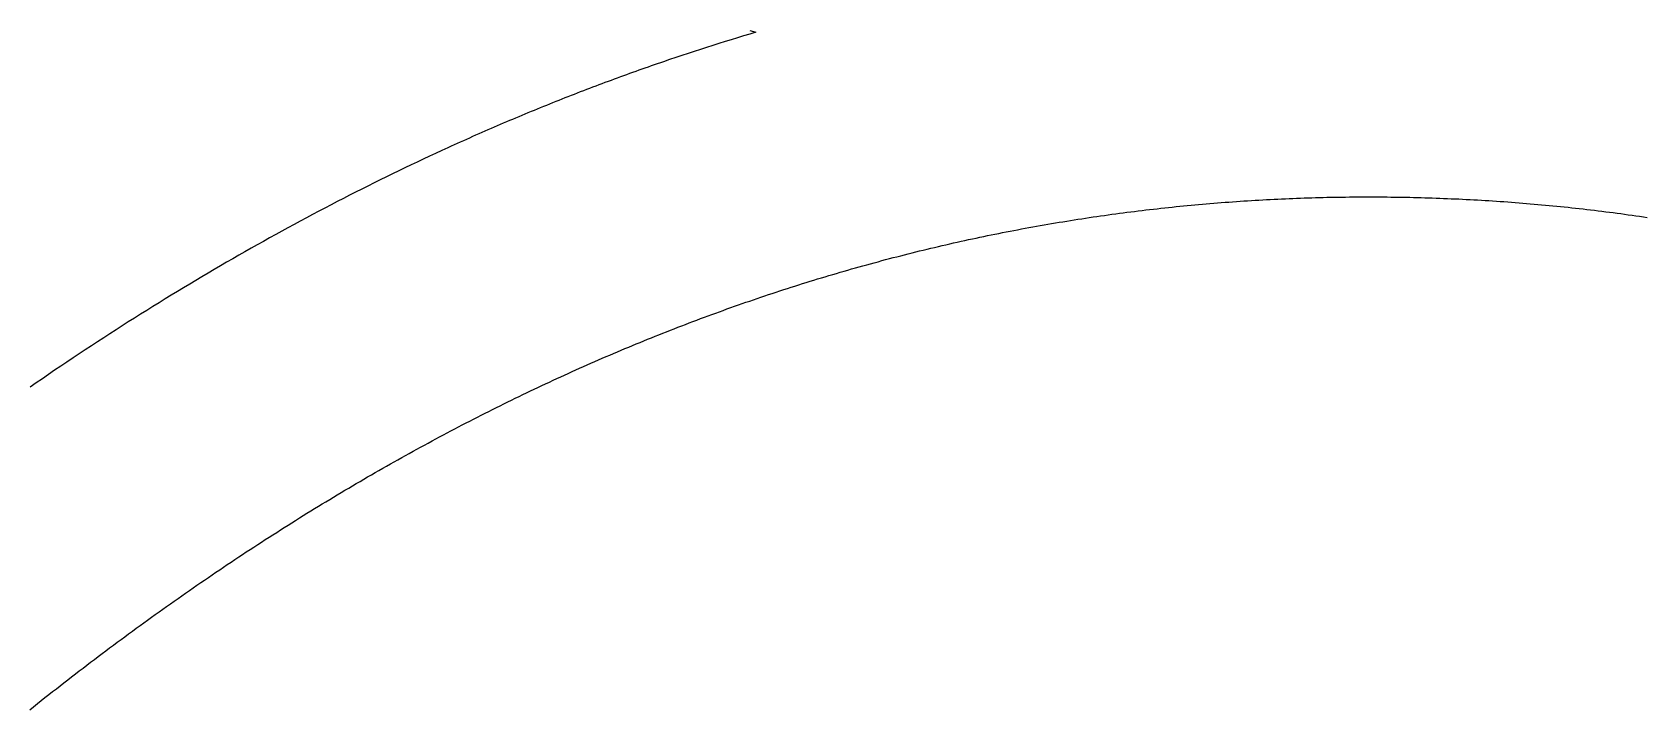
# Model space of a CAD drawing. Extents: x 1245 to 1830, y 1052 to 1456.
# Drawn here: x 1654.52 to 1691.72, y 1087.96 to 1103.58 of the extents above; entities that cross this region are included whole.
import ezdxf

# ---------------------------------------------------------------- set-up
doc = ezdxf.new("R2010")
doc.units = 0
doc.layers.add('color#3f3f3fff', color=1, linetype='CONTINUOUS')

msp = doc.modelspace()

# ---------------------------------------------------------------- linework, layer by layer
at = {"layer": 'color#3f3f3fff'}
for points in [[(1671.064, 1103.621), (1671.206, 1103.579), (1671.064, 1103.537), (1670.922, 1103.494), (1670.78, 1103.451), (1670.638, 1103.408), (1670.496, 1103.364), (1670.353, 1103.32), (1670.211, 1103.275), (1670.069, 1103.23), (1669.927, 1103.184), (1669.785, 1103.138), (1669.643, 1103.091), (1669.501, 1103.044), (1669.359, 1102.997), (1669.217, 1102.949), (1669.075, 1102.9), (1669.004, 1102.876), (1668.932, 1102.851), (1668.861, 1102.827), (1668.79, 1102.802), (1668.719, 1102.777), (1668.648, 1102.752), (1668.577, 1102.727), (1668.506, 1102.702), (1668.435, 1102.677), (1668.364, 1102.651), (1668.293, 1102.626), (1668.222, 1102.6), (1668.151, 1102.574), (1668.08, 1102.549), (1668.009, 1102.523), (1667.938, 1102.496), (1667.867, 1102.47), (1667.796, 1102.444), (1667.725, 1102.418), (1667.654, 1102.391), (1667.583, 1102.364), (1667.512, 1102.338), (1667.441, 1102.311), (1667.37, 1102.284), (1667.299, 1102.257), (1667.228, 1102.229), (1667.157, 1102.202), (1667.086, 1102.174), (1667.015, 1102.147), (1666.944, 1102.119), (1666.873, 1102.091), (1666.802, 1102.064), (1666.731, 1102.035), (1666.66, 1102.007), (1666.589, 1101.979), (1666.518, 1101.951), (1666.447, 1101.922), (1666.376, 1101.894), (1666.305, 1101.865), (1666.234, 1101.836), (1666.163, 1101.807), (1666.092, 1101.778), (1666.021, 1101.749), (1665.95, 1101.719), (1665.879, 1101.69), (1665.808, 1101.66), (1665.737, 1101.631), (1665.666, 1101.601), (1665.595, 1101.571), (1665.524, 1101.541), (1665.453, 1101.511), (1665.382, 1101.481), (1665.311, 1101.45), (1665.24, 1101.42), (1665.169, 1101.389), (1665.098, 1101.359), (1665.027, 1101.328), (1664.956, 1101.297), (1664.885, 1101.266), (1664.814, 1101.235), (1664.743, 1101.203), (1664.672, 1101.172), (1664.602, 1101.14), (1664.531, 1101.109), (1664.46, 1101.077), (1664.389, 1101.045), (1664.318, 1101.013), (1664.247, 1100.981), (1664.176, 1100.949), (1664.105, 1100.916), (1664.034, 1100.884), (1663.963, 1100.851), (1663.821, 1100.786), (1663.679, 1100.72), (1663.537, 1100.653), (1663.395, 1100.587), (1663.254, 1100.519), (1663.112, 1100.451), (1662.97, 1100.383), (1662.828, 1100.314), (1662.686, 1100.245), (1662.544, 1100.175), (1662.402, 1100.105), (1662.261, 1100.034), (1662.119, 1099.963), (1661.977, 1099.891), (1661.835, 1099.819), (1661.693, 1099.746), (1661.552, 1099.673), (1661.41, 1099.6), (1661.268, 1099.526), (1661.126, 1099.451), (1660.984, 1099.376), (1660.843, 1099.3), (1660.701, 1099.224), (1660.559, 1099.148), (1660.417, 1099.071), (1660.276, 1098.994), (1660.134, 1098.916), (1659.992, 1098.837), (1659.851, 1098.758), (1659.709, 1098.679), (1659.567, 1098.599), (1659.425, 1098.519), (1659.284, 1098.438), (1659.142, 1098.356), (1659, 1098.275), (1658.859, 1098.192), (1658.717, 1098.11), (1658.575, 1098.026), (1658.434, 1097.942), (1658.292, 1097.858), (1658.151, 1097.773), (1658.009, 1097.688), (1657.867, 1097.602), (1657.726, 1097.516), (1657.584, 1097.43), (1657.443, 1097.342), (1657.301, 1097.255), (1657.159, 1097.166), (1657.018, 1097.078), (1656.876, 1096.988), (1656.735, 1096.899), (1656.593, 1096.809), (1656.452, 1096.718), (1656.31, 1096.627), (1656.169, 1096.535), (1656.027, 1096.443), (1655.886, 1096.35), (1655.744, 1096.257), (1655.603, 1096.163), (1655.461, 1096.069), (1655.32, 1095.975), (1655.178, 1095.879), (1655.037, 1095.784), (1654.895, 1095.688), (1654.754, 1095.591), (1654.612, 1095.494), (1654.471, 1095.396)], [(1654.463, 1087.958), (1654.551, 1088.028), (1654.638, 1088.098), (1654.726, 1088.167), (1654.814, 1088.237), (1654.901, 1088.306), (1654.989, 1088.375), (1655.077, 1088.443), (1655.165, 1088.512), (1655.252, 1088.58), (1655.34, 1088.648), (1655.428, 1088.716), (1655.515, 1088.784), (1655.603, 1088.851), (1655.691, 1088.918), (1655.778, 1088.985), (1655.866, 1089.052), (1655.953, 1089.118), (1656.041, 1089.185), (1656.129, 1089.251), (1656.216, 1089.316), (1656.304, 1089.382), (1656.392, 1089.447), (1656.479, 1089.512), (1656.567, 1089.577), (1656.654, 1089.642), (1656.742, 1089.707), (1656.83, 1089.771), (1656.917, 1089.835), (1657.005, 1089.899), (1657.092, 1089.962), (1657.18, 1090.026), (1657.268, 1090.089), (1657.355, 1090.152), (1657.443, 1090.214), (1657.53, 1090.277), (1657.618, 1090.339), (1657.705, 1090.401), (1657.793, 1090.463), (1657.881, 1090.524), (1657.968, 1090.586), (1658.056, 1090.647), (1658.143, 1090.708), (1658.231, 1090.768), (1658.318, 1090.829), (1658.406, 1090.889), (1658.493, 1090.949), (1658.581, 1091.009), (1658.668, 1091.069), (1658.756, 1091.128), (1658.843, 1091.187), (1658.931, 1091.246), (1659.018, 1091.305), (1659.106, 1091.363), (1659.193, 1091.422), (1659.281, 1091.48), (1659.368, 1091.537), (1659.456, 1091.595), (1659.543, 1091.652), (1659.631, 1091.71), (1659.718, 1091.767), (1659.806, 1091.823), (1659.893, 1091.88), (1659.981, 1091.936), (1660.068, 1091.992), (1660.156, 1092.048), (1660.243, 1092.104), (1660.33, 1092.159), (1660.418, 1092.215), (1660.505, 1092.27), (1660.593, 1092.324), (1660.68, 1092.379), (1660.768, 1092.433), (1660.855, 1092.488), (1660.942, 1092.542), (1661.03, 1092.595), (1661.117, 1092.649), (1661.205, 1092.702), (1661.292, 1092.755), (1661.379, 1092.808), (1661.467, 1092.861), (1661.554, 1092.913), (1661.642, 1092.965), (1661.729, 1093.017), (1661.816, 1093.069), (1661.904, 1093.121), (1661.991, 1093.172), (1662.079, 1093.223), (1662.166, 1093.274), (1662.253, 1093.325), (1662.341, 1093.375), (1662.428, 1093.426), (1662.515, 1093.476), (1662.603, 1093.526), (1662.69, 1093.575), (1662.777, 1093.625), (1662.865, 1093.674), (1662.952, 1093.723), (1663.039, 1093.772), (1663.127, 1093.821), (1663.214, 1093.869), (1663.301, 1093.917), (1663.389, 1093.965), (1663.476, 1094.013), (1663.563, 1094.061), (1663.651, 1094.108), (1663.738, 1094.155), (1663.825, 1094.202), (1663.913, 1094.249), (1664, 1094.295), (1664.087, 1094.342), (1664.174, 1094.388), (1664.262, 1094.434), (1664.349, 1094.479), (1664.436, 1094.525), (1664.524, 1094.57), (1664.611, 1094.615), (1664.698, 1094.66), (1664.785, 1094.704), (1664.873, 1094.749), (1664.96, 1094.793), (1665.047, 1094.837), (1665.135, 1094.881), (1665.222, 1094.925), (1665.309, 1094.968), (1665.396, 1095.011), (1665.484, 1095.054), (1665.571, 1095.097), (1665.658, 1095.139), (1665.745, 1095.182), (1665.832, 1095.224), (1665.92, 1095.266), (1666.007, 1095.308), (1666.094, 1095.349), (1666.181, 1095.391), (1666.269, 1095.432), (1666.356, 1095.473), (1666.443, 1095.513), (1666.53, 1095.554), (1666.617, 1095.594), (1666.705, 1095.634), (1666.792, 1095.674), (1666.879, 1095.714), (1666.966, 1095.753), (1667.054, 1095.793), (1667.141, 1095.832), (1667.228, 1095.87), (1667.315, 1095.909), (1667.402, 1095.948), (1667.489, 1095.986), (1667.577, 1096.024), (1667.664, 1096.062), (1667.751, 1096.099), (1667.838, 1096.137), (1667.925, 1096.174), (1668.013, 1096.211), (1668.1, 1096.248), (1668.187, 1096.285), (1668.274, 1096.321), (1668.361, 1096.357), (1668.448, 1096.393), (1668.535, 1096.429), (1668.623, 1096.465), (1668.71, 1096.5), (1668.797, 1096.536), (1668.884, 1096.571), (1668.971, 1096.606), (1669.058, 1096.64), (1669.145, 1096.675), (1669.233, 1096.709), (1669.32, 1096.743), (1669.407, 1096.777), (1669.494, 1096.81), (1669.581, 1096.844), (1669.668, 1096.877), (1669.755, 1096.91), (1669.842, 1096.943), (1669.93, 1096.976), (1670.017, 1097.008), (1670.104, 1097.04), (1670.191, 1097.072), (1670.278, 1097.104), (1670.365, 1097.136), (1670.452, 1097.167), (1670.539, 1097.199), (1670.626, 1097.23), (1670.714, 1097.261), (1670.801, 1097.291), (1670.888, 1097.322), (1670.975, 1097.352), (1671.062, 1097.382), (1671.149, 1097.412), (1671.236, 1097.442), (1671.323, 1097.471), (1671.41, 1097.501), (1671.497, 1097.53), (1671.584, 1097.559), (1671.671, 1097.587), (1671.758, 1097.616), (1671.846, 1097.644), (1671.933, 1097.672), (1672.02, 1097.7), (1672.107, 1097.728), (1672.194, 1097.755), (1672.281, 1097.783), (1672.368, 1097.81), (1672.455, 1097.837), (1672.542, 1097.864), (1672.629, 1097.89), (1672.716, 1097.917), (1672.803, 1097.943), (1672.89, 1097.969), (1672.977, 1097.995), (1673.064, 1098.02), (1673.151, 1098.046), (1673.238, 1098.071), (1673.325, 1098.096), (1673.412, 1098.121), (1673.499, 1098.146), (1673.587, 1098.17), (1673.674, 1098.194), (1673.761, 1098.218), (1673.848, 1098.242), (1673.935, 1098.266), (1674.022, 1098.289), (1674.109, 1098.313), (1674.196, 1098.336), (1674.283, 1098.359), (1674.37, 1098.382), (1674.457, 1098.404), (1674.544, 1098.427), (1674.631, 1098.449), (1674.718, 1098.471), (1674.805, 1098.492), (1674.892, 1098.514), (1674.979, 1098.536), (1675.066, 1098.557), (1675.153, 1098.578), (1675.24, 1098.599), (1675.327, 1098.619), (1675.414, 1098.64), (1675.501, 1098.66), (1675.588, 1098.68), (1675.675, 1098.7), (1675.762, 1098.72), (1675.849, 1098.739), (1675.936, 1098.759), (1676.023, 1098.778), (1676.11, 1098.797), (1676.197, 1098.816), (1676.284, 1098.834), (1676.371, 1098.853), (1676.458, 1098.871), (1676.545, 1098.889), (1676.632, 1098.907), (1676.718, 1098.925), (1676.805, 1098.942), (1676.892, 1098.959), (1676.979, 1098.976), (1677.066, 1098.993), (1677.153, 1099.01), (1677.24, 1099.027), (1677.327, 1099.043), (1677.414, 1099.059), (1677.501, 1099.075), (1677.588, 1099.091), (1677.675, 1099.107), (1677.762, 1099.122), (1677.849, 1099.138), (1677.936, 1099.153), (1678.023, 1099.168), (1678.11, 1099.182), (1678.197, 1099.197), (1678.284, 1099.211), (1678.371, 1099.225), (1678.458, 1099.239), (1678.545, 1099.253), (1678.632, 1099.267), (1678.719, 1099.28), (1678.806, 1099.294), (1678.892, 1099.307), (1678.979, 1099.32), (1679.066, 1099.332), (1679.153, 1099.345), (1679.24, 1099.357), (1679.327, 1099.369), (1679.414, 1099.381), (1679.501, 1099.393), (1679.588, 1099.405), (1679.675, 1099.416), (1679.762, 1099.428), (1679.849, 1099.439), (1679.936, 1099.45), (1680.023, 1099.46), (1680.11, 1099.471), (1680.197, 1099.481), (1680.283, 1099.492), (1680.37, 1099.502), (1680.457, 1099.511), (1680.544, 1099.521), (1680.631, 1099.531), (1680.718, 1099.54), (1680.805, 1099.549), (1680.892, 1099.558), (1680.979, 1099.567), (1681.066, 1099.575), (1681.153, 1099.584), (1681.24, 1099.592), (1681.327, 1099.6), (1681.413, 1099.608), (1681.5, 1099.616), (1681.587, 1099.623), (1681.674, 1099.631), (1681.761, 1099.638), (1681.848, 1099.645), (1681.935, 1099.652), (1682.022, 1099.658), (1682.109, 1099.665), (1682.196, 1099.671), (1682.283, 1099.677), (1682.37, 1099.683), (1682.456, 1099.689), (1682.543, 1099.695), (1682.63, 1099.7), (1682.717, 1099.705), (1682.804, 1099.71), (1682.891, 1099.715), (1682.978, 1099.72), (1683.065, 1099.725), (1683.152, 1099.729), (1683.239, 1099.733), (1683.326, 1099.737), (1683.413, 1099.741), (1683.499, 1099.745), (1683.586, 1099.748), (1683.673, 1099.752), (1683.76, 1099.755), (1683.847, 1099.758), (1683.934, 1099.761), (1684.021, 1099.764), (1684.108, 1099.766), (1684.195, 1099.768), (1684.282, 1099.771), (1684.369, 1099.773), (1684.455, 1099.774), (1684.542, 1099.776), (1684.629, 1099.777), (1684.716, 1099.779), (1684.803, 1099.78), (1684.89, 1099.781), (1684.977, 1099.782), (1685.064, 1099.782), (1685.151, 1099.783), (1685.238, 1099.783), (1685.324, 1099.783), (1685.411, 1099.783), (1685.498, 1099.783), (1685.585, 1099.782), (1685.672, 1099.782), (1685.759, 1099.781), (1685.846, 1099.78), (1685.933, 1099.779), (1686.02, 1099.778), (1686.107, 1099.776), (1686.193, 1099.775), (1686.28, 1099.773), (1686.367, 1099.771), (1686.454, 1099.769), (1686.541, 1099.767), (1686.628, 1099.764), (1686.715, 1099.762), (1686.802, 1099.759), (1686.889, 1099.756), (1686.976, 1099.753), (1687.063, 1099.749), (1687.149, 1099.746), (1687.236, 1099.742), (1687.323, 1099.739), (1687.41, 1099.735), (1687.497, 1099.73), (1687.584, 1099.726), (1687.671, 1099.721), (1687.758, 1099.717), (1687.845, 1099.712), (1687.932, 1099.707), (1688.019, 1099.702), (1688.105, 1099.696), (1688.192, 1099.691), (1688.279, 1099.685), (1688.366, 1099.679), (1688.453, 1099.673), (1688.54, 1099.667), (1688.627, 1099.66), (1688.714, 1099.654), (1688.801, 1099.647), (1688.888, 1099.64), (1688.975, 1099.633), (1689.061, 1099.625), (1689.148, 1099.618), (1689.235, 1099.61), (1689.322, 1099.602), (1689.409, 1099.594), (1689.496, 1099.586), (1689.583, 1099.578), (1689.67, 1099.569), (1689.757, 1099.561), (1689.844, 1099.552), (1689.931, 1099.543), (1690.018, 1099.533), (1690.104, 1099.524), (1690.191, 1099.514), (1690.278, 1099.504), (1690.365, 1099.494), (1690.452, 1099.484), (1690.539, 1099.474), (1690.626, 1099.463), (1690.713, 1099.453), (1690.8, 1099.442), (1690.887, 1099.431), (1690.974, 1099.42), (1691.061, 1099.408), (1691.148, 1099.397), (1691.234, 1099.385), (1691.321, 1099.373), (1691.408, 1099.361), (1691.495, 1099.348), (1691.582, 1099.336), (1691.669, 1099.323), (1691.756, 1099.31)]]:
    msp.add_lwpolyline(points, dxfattribs=at)

doc.saveas('drawing.dxf')
